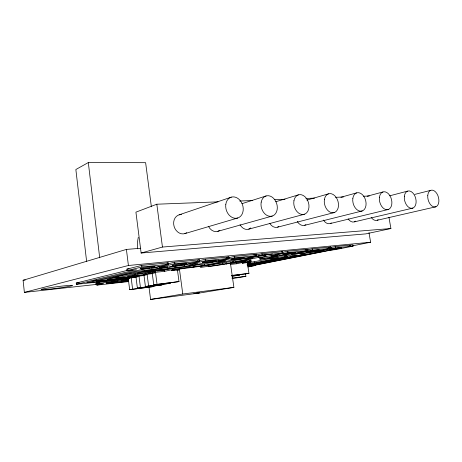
<?xml version="1.0" encoding="UTF-8"?>
<svg xmlns="http://www.w3.org/2000/svg" width="462" height="462" viewBox="0 0 462 462"><rect width="100%" height="100%" fill="white"/><g stroke="black" fill="none" stroke-linecap="round" stroke-linejoin="round"><path stroke-width="0.69" d="M138.277 237.347L137.468 242.157L137.537 248.81M151.369 206.768L145.622 162.682L88.306 162.56L75.855 169.525L86.619 261.388M218.047 201.854L156.826 204.216L135.92 212.15L141.124 253.026L365.748 233.893L390.91 228.528L388.946 217.256M199.7 292.746L193.907 293.566L199.705 292.746M179.117 214.83L231.312 197.141M241.972 203.673L266.106 195.952M275.774 201.738L298.429 194.849M97.442 284.303L24.376 292.394L23.1 280.261L126.409 249.416L140.777 248.256M184.898 233.599L237.774 217.995M306.866 200.127L328.534 193.821M217.868 231.312L272.337 216.037M141.124 253.026L162.451 247.055L390.91 228.528M340.95 197.251L356.635 192.862M367.128 196.234L382.94 191.967M248.712 229.175L304.446 214.224M389.691 195.813L407.599 191.124M24.376 292.394L128.413 265.494L370.616 242.227L368.988 232.652M277.633 227.165L334.349 212.526M414.836 194.387L430.775 190.332M127.096 270.449L76.247 283.033L76.392 284.315L136.336 269.698L127.09 270.628L126.9 269.127L141.672 265.425L168.197 262.843L168.393 264.356L153.089 268.006L144.138 268.907L86.758 282.756L135.886 277.333M304.799 225.283L362.266 210.949M127.09 270.628L141.874 266.978L168.393 264.356M330.376 223.51L388.392 209.471M166.805 263.184L168.197 262.843M167.608 263.9L174.613 262.22L199.492 259.8L199.694 261.267C169.023 268.445 137.381 270.518 107.045 279.602L144.49 275.473M96.408 279.891L96.558 281.179L137.347 271.419L161.792 267.966L168.081 266.493L159.39 267.371L159.263 266.401M159.39 267.371L174.815 263.721L199.694 261.267M354.487 221.841L412.889 208.085M116.857 276.698L117.019 277.997L144.375 271.569L184.396 266.539L197.938 263.484L189.761 264.31L205.723 260.672L229.106 258.362L228.904 256.941L205.521 259.217L199.278 260.66M95.975 283.218L106.624 280.723L106.768 281.935L96.113 284.401L95.975 283.218L99.376 282.848M197.424 260.285L199.492 259.8M137.301 274.064L148.81 272.736M148.55 272.441L154.423 271.09L164.478 270.039L172.626 268.185L172.8 269.502L164.651 271.333L154.591 272.389L148.712 273.729L148.55 272.441L151.38 272.147M155.353 271.159L152.079 271.91L153.488 271.766M377.263 220.258L435.914 206.78M96.754 283.951L96.893 285.106L103.598 283.57L96.113 284.401M169.208 267.059L184.211 265.182L190.304 263.79M229.106 258.362L212.78 261.989L204.845 262.786L188.086 266.539L148.672 271.5L127.622 276.403L152.506 273.637M128.453 281.237L106.26 283.703L117.233 282.063L128.245 279.585L128.101 278.395M226.184 257.553L228.904 256.941M128.627 280.093L122.384 281.491L128.627 280.798M229.106 257.611L234.575 256.393L256.595 254.25L256.797 255.63L240.084 259.234L232.594 259.99L208.085 265.321L176.75 269.41L171.246 270.64L179.591 269.762M188.86 266.072L204.389 264.056L218.953 260.828M176.934 270.507L178.28 270.212M218.174 260.06L218.364 261.423L234.777 257.802L256.797 255.63M172.8 269.502L204.568 265.355L226.08 260.649L218.364 261.423M253.811 254.857L256.595 254.25M256.346 254.943L261.942 253.73L282.709 251.709L282.917 253.049L259.742 257.906L259.927 259.147L278.343 258.039L254.348 262.918L247.337 263.663M207.34 265.205L222.782 263.051L245.53 258.142M282.917 253.049L262.145 255.099L245.362 258.703L252.65 257.969L252.454 256.653M252.391 257.369L272.499 253.886M202.431 265.893L200.323 266.187L200.496 267.434L222.955 264.293L252.65 257.969M281.352 252.004L282.709 251.709M208.57 266.69L231.757 263.074L242.469 262.531L236.596 263.762L230.59 264.391M265.69 255.336L265.881 256.635L258.807 257.346L236.677 262.035L251.091 261.33L250.912 260.123L242.261 260.516M282.294 252.379L287.757 251.224L307.386 249.313L307.588 250.612L290.298 254.169L283.593 254.845L269.023 257.865L287.052 256.808L286.867 255.619L274.382 256.318M250.525 261.094L250.699 262.272L242.29 263.161L242.117 261.971L245.501 261.261M249.561 260.406L250.912 260.123M307.588 250.612L287.965 252.552L270.876 256.133L277.766 255.434L259.927 259.147M305.313 249.746L307.386 249.313M242.29 263.161L251.091 261.33M307.305 249.855L312.156 248.851L330.728 247.043L330.936 248.308L313.438 251.836L307.08 252.477L300 253.915L299.809 252.691M295.195 253.06L291.77 253.765L291.961 254.989L296.552 255.336L254.914 263.727L247.06 264.57M247.135 263.005L250.699 262.272M248.573 262.37L254.181 261.775L272.522 258.01M330.936 248.308L312.364 250.144L295.027 253.696L301.559 253.037L286.492 256.15M284.061 256.196L286.867 255.619M328.632 247.47L330.728 247.043M330.342 247.603L335.25 246.604L352.853 244.895L353.06 246.125L335.395 249.624L329.36 250.231L256.456 264.755L247.216 265.754M287.052 256.808L255.428 263.213L247.574 264.05M304.112 253.551L318.26 250.693M353.06 246.125L335.452 247.863L317.92 251.386L324.116 250.762L255.451 264.495L247.615 265.344M302.298 252.922L304.169 253.095L304.36 254.285L255.954 264.004L247.366 264.928M349.324 245.599L350.733 245.316M129.643 289.645L153.869 286.521L129.643 289.645L128.211 278.101M137.381 288.097L161.943 284.938L137.381 288.097L135.903 276.345M145.409 286.492L170.316 283.298L145.409 286.492L143.884 274.52M152.165 272.592L153.742 284.823L179.002 281.595L177.396 269.577M250.537 266.1L333.177 249.671M352.956 245.738L370.616 242.227M247.95 266.955L254.978 265.563L254.822 264.518M179.002 281.595L153.742 284.823M247.32 262.283L248.949 273.406L232.028 275.635M245.472 273.539L245.882 276.351L232.19 278.621M148.96 286.792L150.577 299.44L182.773 294.028L233.893 287.381L230.411 263.109M233.893 287.381L199.919 292.966L150.577 299.44M141.36 269.404L149.74 268.22M151.138 268.024L159.517 266.84M203.834 265.696L205.937 265.402M174.746 267.908L176.155 267.723M178.274 267.452L179.683 267.267M166.349 267.417L167.775 267.238M231.924 278.026L245.882 276.351M231.393 275.462L248.949 273.406M231.982 276.033L239.651 275.133L231.988 276.27M121.154 280.896L122.586 280.734M96.893 285.106L128.378 281.595M109.488 280.411L111.631 280.18M113.779 279.949L115.927 279.712M118.076 279.481L120.224 279.25M122.372 279.019L124.521 278.782M76.392 284.315L129.891 278.603M248.048 266.32L254.978 265.563M106.768 281.935L128.245 279.585M117.019 277.997L146.102 275M92.989 280.786L96.541 280.405M76.247 283.033L79.112 282.727M96.558 281.179L137.566 276.865M134.494 274.364L135.897 274.214M146.945 273.094L148.342 272.944M148.712 273.729L154.377 273.129M114.045 277.547L116.909 277.246M189.276 267.382L190.69 267.232M192.821 267.013L194.947 266.793M196.367 266.643L200.623 266.204M230.417 263.184L235.753 262.63M242.117 261.971L243.994 261.775M157.478 270.934L160.308 270.64M161.723 270.495L164.559 270.201M23.1 280.261L25.254 280.047M126.9 269.127L129.037 268.919M259.742 257.906L261.867 257.784M232.294 261.798L233.72 261.729M235.146 261.659L236.579 261.596M239.657 201.016L252.622 200.52M274.226 199.682L285.031 199.266M305.919 198.464L314.564 198.129M335.452 197.32L343.376 197.014M363.542 196.24L369.305 196.015M300 253.915L304.36 254.285M335.25 246.604L335.452 247.863M329.163 249.024L329.36 250.231M312.156 248.851L312.364 250.144M287.757 251.224L287.965 252.552M261.942 253.73L262.145 255.099M258.61 256.04L258.807 257.346M255.29 263.415L255.451 264.495M254.181 261.775L254.348 262.918M236.423 262.56L236.596 263.762M234.575 256.393L234.777 257.802M226.438 262.93L226.617 264.166M222.782 263.051L222.955 264.293M205.521 259.217L205.723 260.672M204.389 264.056L204.568 265.355M184.211 265.182L184.396 266.539M179.343 268.416L182.773 294.028M174.613 262.22L174.815 263.721M156.826 204.216L162.451 247.055M164.478 270.039L164.651 271.333M161.608 266.545L161.792 267.966M155.44 271.841L157.034 284.165M154.423 271.09L154.591 272.389M147.124 274.509L148.579 285.857M145.986 273.03L146.154 274.312M145.033 273.256L145.201 274.532M144.202 270.183L144.375 271.569M141.672 265.425L141.874 266.978M138.935 275.652L140.431 287.485M131.133 277.431L132.588 289.056M126.409 249.416L128.413 265.494M117.094 280.902L117.233 282.063M88.306 162.56L99.705 257.836M331.231 247.892A6.277 0.318 -8.6 0 1 331.693 247.799M308.067 250.208A6.422 0.335 -8.5 0 1 308.472 250.127M267.637 254.319A6.739 0.375 -8.3 0 1 258.807 255.532M378.182 219.75A7.923 5.278 75.1 0 1 371.194 217.307M355.682 221.136A8.149 5.59 75 0 1 348.1 218.809M331.41 222.967A8.385 5.925 74.8 0 1 323.423 220.074M305.902 224.723A8.639 6.289 74.6 0 1 297.245 221.396M278.811 226.582A8.905 6.687 74.3 0 1 269.86 223.539M250.82 227.91A9.188 7.126 73.9 0 1 240.026 224.676M219.837 230.249A9.494 7.611 73.3 0 1 208.431 226.27M186.688 232.727A9.818 8.149 72.5 0 1 174.076 226.363A9.818 8.149 72.5 0 1 181.52 214.57M106.162 282.773L111.567 282.357L118.087 281.196L106.162 282.773M175.82 265.211A7.369 0.433 -7.9 0 0 186.752 263.317A7.369 0.433 -7.9 0 0 175.779 264.455A7.369 0.433 -7.9 0 0 175.82 265.211M285.643 254.187A6.572 0.346 -8.4 0 0 295.663 252.443A6.572 0.346 -8.4 0 0 286.197 253.505A6.572 0.346 -8.4 0 0 285.643 254.187M233.616 259.413A6.93 0.387 -8.2 0 0 244.34 257.588A6.93 0.387 -8.2 0 0 234.557 258.605A6.93 0.387 -8.2 0 0 233.616 259.413M332.27 249.503A6.283 0.306 -8.5 0 0 341.643 247.834A6.283 0.306 -8.5 0 0 332.386 248.949A6.283 0.306 -8.5 0 0 332.27 249.503M143.509 268.451A7.635 0.462 -7.7 0 0 155.197 266.51A7.635 0.462 -7.7 0 0 144.213 267.55A7.635 0.462 -7.7 0 0 143.509 268.451M309.303 251.813A6.422 0.323 -8.5 0 0 319.248 250.092A6.422 0.323 -8.5 0 0 310.21 251.114A6.422 0.323 -8.5 0 0 309.303 251.813M205.578 262.225A7.138 0.41 -8 0 0 216.412 260.366A7.138 0.41 -8 0 0 206.058 261.44A7.138 0.41 -8 0 0 205.578 262.225M48.475 289.235A15.8 0.768 -7.4 0 0 72.482 285.487A15.8 0.768 -7.4 0 0 49.532 287.757A15.8 0.768 -7.4 0 0 48.475 289.235M225.785 204.481A10.915 8.535 72.4 0 0 237.647 218.035A10.915 8.535 72.4 0 0 239.963 200.265A10.915 8.535 72.4 0 0 225.785 204.481M427.777 195.305A8.628 5.301 74.8 0 0 435.366 206.941A8.628 5.301 74.8 0 0 436.786 193.463A8.628 5.301 74.8 0 0 427.777 195.305M404.36 196.258A8.894 5.636 74.7 0 0 412.306 208.252A8.894 5.636 74.7 0 0 413.952 194.346A8.894 5.636 74.7 0 0 404.36 196.258M379.429 197.274A9.171 6.006 74.6 0 0 387.768 209.644A9.171 6.006 74.6 0 0 389.662 195.282A9.171 6.006 74.6 0 0 379.429 197.274M352.835 198.36A9.477 6.416 74.3 0 0 361.602 211.134A9.477 6.416 74.3 0 0 363.773 196.281A9.477 6.416 74.3 0 0 352.835 198.36M324.405 199.52A9.8 6.866 74.1 0 0 333.633 212.722A9.8 6.866 74.1 0 0 336.122 197.343A9.8 6.866 74.1 0 0 324.405 199.52M293.936 200.762A10.141 7.363 73.7 0 0 303.673 214.42A10.141 7.363 73.7 0 0 306.52 198.487A10.141 7.363 73.7 0 0 293.936 200.762M261.203 202.102A10.516 7.918 73.2 0 0 271.506 216.245A10.516 7.918 73.2 0 0 274.751 199.705A10.516 7.918 73.2 0 0 261.203 202.102"/></g></svg>
